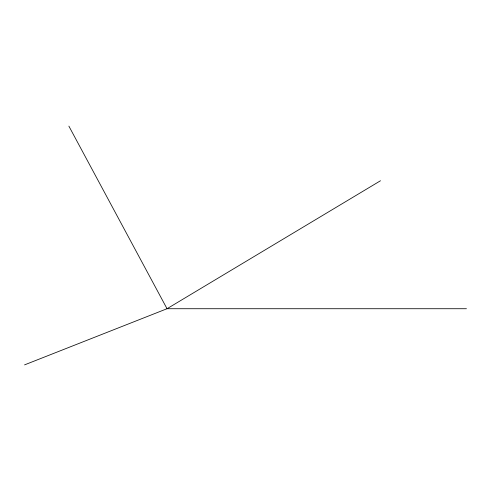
<?xml version="1.0" encoding="UTF-8"?>
<svg xmlns="http://www.w3.org/2000/svg" width="491" height="491" viewBox="0 0 491 491"><rect width="100%" height="100%" fill="white"/><g stroke="black" fill="none" stroke-linecap="round" stroke-linejoin="round"><path stroke-width="0.74" d="M380.5 180.749L167.038 308.722L24.55 364.881M466.45 308.722L167.038 308.722L68.875 126.119"/></g></svg>
